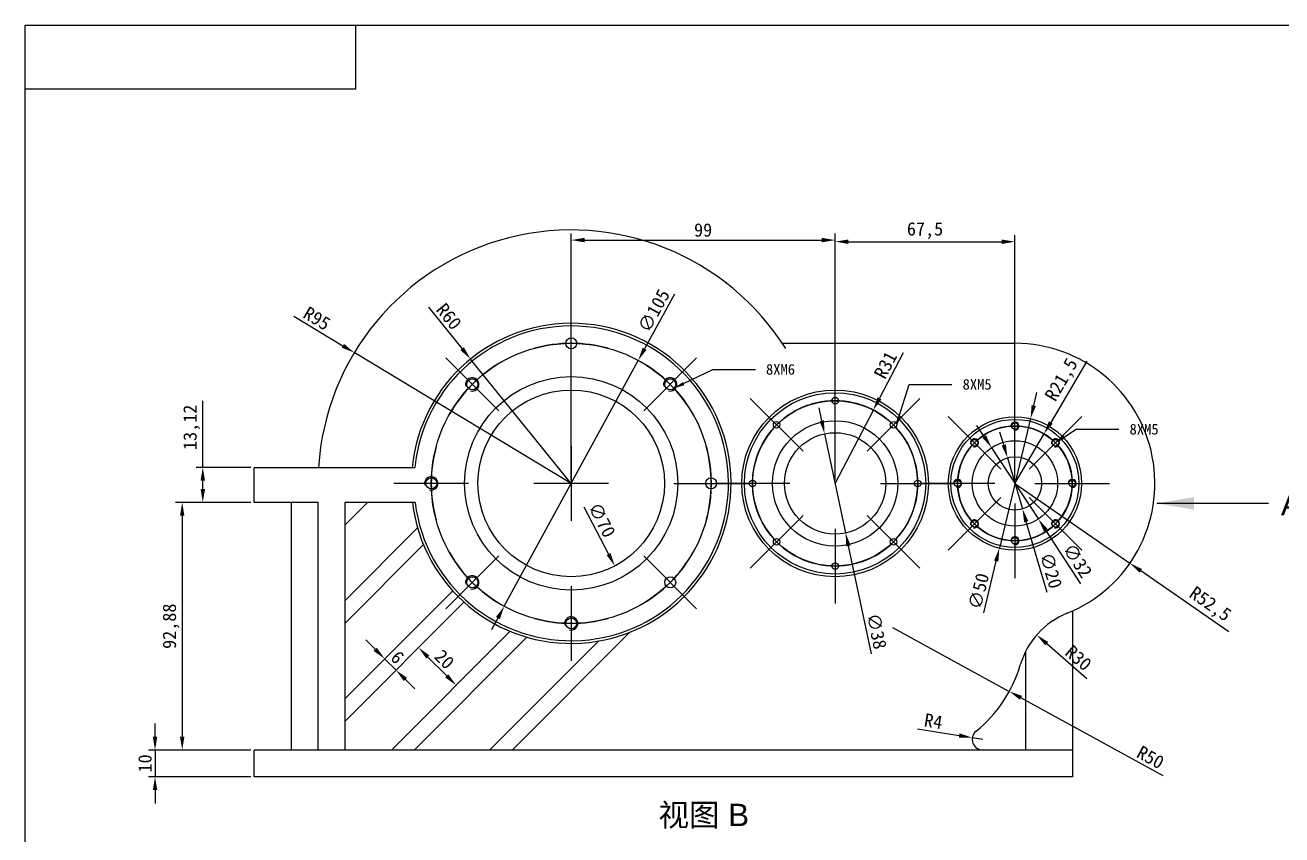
# Model space of a CAD drawing. Header units: millimetres. Extents: x 0 to 584, y 0 to 410.
# Drawn here: x 25 to 260.8, y 258.2 to 410 of the extents above; entities that cross this region are included whole.
import ezdxf
from ezdxf import colors
from ezdxf.entities.mleader import LeaderData, LeaderLine
from ezdxf.enums import TextEntityAlignment as Align
from ezdxf.lldxf.tags import DXFTag
from ezdxf.math import Vec2, Vec3

# ---------------------------------------------------------------- set-up
doc = ezdxf.new("R2010")
doc.units = ezdxf.units.MM
for name, color, linetype in [('Default', 7, 'Continuous'), ('图框', 7, 'Continuous'), ('齿轮箱', 7, 'Continuous')]:
    doc.layers.add(name, color=color, linetype=linetype)
doc.styles.add('SEACAD_Arial', font='arial.ttf')
tags = doc.linetypes.add('CENTER2', pattern=[28.575, 19.05, -3.175, 3.175, -3.175]).pattern_tags.tags
tags[10:11] = [DXFTag(74, 4), DXFTag(75, 0), DXFTag(340, '0'), DXFTag(46, 0.0), DXFTag(50, 0.0), DXFTag(44, 0.0), DXFTag(45, 0.0)]
tags[8:9] = [DXFTag(74, 4), DXFTag(75, 0), DXFTag(340, '0'), DXFTag(46, 0.0), DXFTag(50, 0.0), DXFTag(44, 0.0), DXFTag(45, 0.0)]
tags[6:7] = [DXFTag(74, 4), DXFTag(75, 0), DXFTag(340, '0'), DXFTag(46, 0.0), DXFTag(50, 0.0), DXFTag(44, 0.0), DXFTag(45, 0.0)]
tags[4:5] = [DXFTag(74, 4), DXFTag(75, 0), DXFTag(340, '0'), DXFTag(46, 0.0), DXFTag(50, 0.0), DXFTag(44, 0.0), DXFTag(45, 0.0)]
doc.dimstyles.new('ISO-25', dxfattribs={"dimtxt": 2.5, "dimasz": 2.5, "dimexe": 1.25, "dimexo": 0.625, "dimtad": 1, "dimlfac": 2, "dimtxsty": 'Standard', "dimcen": 2.5, "dimadec": 0, "dimazin": 0, "dimtfac": 1, "dimtmove": 0, "dimatfit": 3, "dimfxl": 1, "dimarcsym": 0})

# ---------------------------------------------------------------- blocks, each defined once
blk = doc.blocks.new('SE1')
at = {"color": 7, "linetype": 'Continuous', "style": 'SEACAD_Arial'}
blk.add_text('A', height=4.2, dxfattribs=at).set_placement((260.59, 322.32), align=Align.TOP_LEFT)
blk = doc.blocks.new('SEANNOT_GROUP')
at = {"linetype": 'Continuous'}
blk.add_hatch(color=7, dxfattribs=at).paths.add_polyline_path([(244.29, 321.53), (237.29, 320.36), (244.29, 319.19)])
at = {"color": 7, "linetype": 'Continuous'}
blk.add_lwpolyline([(258.29, 320.36), (237.29, 320.36)], dxfattribs=at)
blk = doc.blocks.new('SE')
at = {"layer": 'Default'}
for name in ['SEANNOT_GROUP', 'SE1']:
    blk.add_blockref(name, (0, 0), dxfattribs=at)
blk = doc.blocks.new('SEANNOT_GROUP2')
at = {"layer": 'Default', "color": 7, "linetype": 'CENTER2'}
for p, q in [((127.45, 331.11), (127.45, 317.11)), ((134.45, 324.11), (120.45, 324.11))]:
    blk.add_line(p, q, dxfattribs=at)
blk = doc.blocks.new('SE4')
at = {"layer": 'Default', "color": 7, "linetype": 'CENTER2'}
blk.add_circle((127.45, 324.11), 26.25, dxfattribs=at)
blk = doc.blocks.new('SEANNOT_GROUP3')
at = {"layer": 'Default', "color": 7, "linetype": 'CENTER2'}
blk.add_line((127.45, 343.36), (127.45, 357.36), dxfattribs=at)
blk.add_arc((127.45, 324.11), 26.25, 74.7211, 105.2789, dxfattribs=at)
blk = doc.blocks.new('SEANNOT_GROUP4')
at = {"layer": 'Default', "color": 7, "linetype": 'CENTER2'}
blk.add_line((141.07, 337.72), (150.97, 347.62), dxfattribs=at)
blk.add_arc((127.45, 324.11), 26.25, 29.7211, 60.2789, dxfattribs=at)
blk = doc.blocks.new('SEANNOT_GROUP5')
at = {"layer": 'Default', "color": 7, "linetype": 'CENTER2'}
blk.add_line((146.7, 324.11), (160.7, 324.11), dxfattribs=at)
blk.add_arc((127.45, 324.11), 26.25, 344.7211, 15.2789, dxfattribs=at)
blk = doc.blocks.new('SEANNOT_GROUP6')
at = {"layer": 'Default', "color": 7, "linetype": 'CENTER2'}
blk.add_line((113.84, 337.72), (103.94, 347.62), dxfattribs=at)
blk.add_arc((127.45, 324.11), 26.25, 119.7211, 150.2789, dxfattribs=at)
blk = doc.blocks.new('SEANNOT_GROUP7')
at = {"layer": 'Default', "color": 7, "linetype": 'CENTER2'}
blk.add_line((141.07, 310.5), (150.97, 300.6), dxfattribs=at)
blk.add_arc((127.45, 324.11), 26.25, 299.7211, 330.2789, dxfattribs=at)
blk = doc.blocks.new('SEANNOT_GROUP8')
at = {"layer": 'Default', "color": 7, "linetype": 'CENTER2'}
blk.add_line((127.45, 304.86), (127.45, 290.86), dxfattribs=at)
blk.add_arc((127.45, 324.11), 26.25, 254.7211, 285.2789, dxfattribs=at)
blk = doc.blocks.new('SEANNOT_GROUP9')
at = {"layer": 'Default', "color": 7, "linetype": 'CENTER2'}
blk.add_line((113.84, 310.5), (103.94, 300.6), dxfattribs=at)
blk.add_arc((127.45, 324.11), 26.25, 209.7211, 240.2789, dxfattribs=at)
blk = doc.blocks.new('SEANNOT_GROUP10')
at = {"layer": 'Default', "color": 7, "linetype": 'CENTER2'}
blk.add_line((108.2, 324.11), (94.2, 324.11), dxfattribs=at)
blk.add_arc((127.45, 324.11), 26.25, 164.7211, 195.2789, dxfattribs=at)
blk = doc.blocks.new('SE5')
at = {"layer": 'Default', "color": 7, "linetype": 'CENTER2'}
blk.add_circle((176.95, 324.11), 15.5, dxfattribs=at)
blk = doc.blocks.new('SEANNOT_GROUP11')
at = {"layer": 'Default', "color": 7, "linetype": 'CENTER2'}
blk.add_line((176.95, 332.61), (176.95, 346.61), dxfattribs=at)
blk.add_arc((176.95, 324.11), 15.5, 64.1245, 115.8755, dxfattribs=at)
blk = doc.blocks.new('SEANNOT_GROUP12')
at = {"layer": 'Default', "color": 7, "linetype": 'CENTER2'}
blk.add_line((168.45, 324.11), (154.45, 324.11), dxfattribs=at)
blk.add_arc((176.95, 324.11), 15.5, 154.1245, 205.8755, dxfattribs=at)
blk = doc.blocks.new('SEANNOT_GROUP13')
at = {"layer": 'Default', "color": 7, "linetype": 'CENTER2'}
blk.add_line((182.97, 318.1), (192.86, 308.2), dxfattribs=at)
blk.add_arc((176.95, 324.11), 15.5, 289.1245, 340.8755, dxfattribs=at)
blk = doc.blocks.new('SEANNOT_GROUP14')
at = {"layer": 'Default', "color": 7, "linetype": 'CENTER2'}
blk.add_line((185.45, 324.11), (199.45, 324.11), dxfattribs=at)
blk.add_arc((176.95, 324.11), 15.5, 334.1245, 25.8755, dxfattribs=at)
blk = doc.blocks.new('SEANNOT_GROUP15')
at = {"layer": 'Default', "color": 7, "linetype": 'CENTER2'}
blk.add_line((182.97, 330.12), (192.86, 340.02), dxfattribs=at)
blk.add_arc((176.95, 324.11), 15.5, 19.1245, 70.8755, dxfattribs=at)
blk = doc.blocks.new('SEANNOT_GROUP16')
at = {"layer": 'Default', "color": 7, "linetype": 'CENTER2'}
blk.add_line((170.94, 330.12), (161.04, 340.02), dxfattribs=at)
blk.add_arc((176.95, 324.11), 15.5, 109.1245, 160.8755, dxfattribs=at)
blk = doc.blocks.new('SEANNOT_GROUP17')
at = {"layer": 'Default', "color": 7, "linetype": 'CENTER2'}
blk.add_line((170.94, 318.1), (161.04, 308.2), dxfattribs=at)
blk.add_arc((176.95, 324.11), 15.5, 199.1245, 250.8755, dxfattribs=at)
blk = doc.blocks.new('SEANNOT_GROUP18')
at = {"layer": 'Default', "color": 7, "linetype": 'CENTER2'}
blk.add_line((176.95, 315.61), (176.95, 301.61), dxfattribs=at)
blk.add_arc((176.95, 324.11), 15.5, 244.1245, 295.8755, dxfattribs=at)
blk = doc.blocks.new('SE6')
at = {"layer": 'Default', "color": 7, "linetype": 'CENTER2'}
blk.add_circle((210.7, 324.11), 10.75, dxfattribs=at)
blk = doc.blocks.new('SEANNOT_GROUP19')
at = {"layer": 'Default', "color": 7, "linetype": 'CENTER2'}
blk.add_line((210.7, 327.86), (210.7, 341.86), dxfattribs=at)
blk.add_arc((210.7, 324.11), 10.75, 52.6911, 127.3089, dxfattribs=at)
blk = doc.blocks.new('SEANNOT_GROUP20')
at = {"layer": 'Default', "color": 7, "linetype": 'CENTER2'}
blk.add_line((214.45, 324.11), (228.45, 324.11), dxfattribs=at)
blk.add_arc((210.7, 324.11), 10.75, 322.6911, 37.3089, dxfattribs=at)
blk = doc.blocks.new('SEANNOT_GROUP21')
at = {"layer": 'Default', "color": 7, "linetype": 'CENTER2'}
blk.add_line((213.36, 321.46), (223.26, 311.56), dxfattribs=at)
blk.add_arc((210.7, 324.11), 10.75, 277.6911, 352.3089, dxfattribs=at)
blk = doc.blocks.new('SEANNOT_GROUP22')
at = {"layer": 'Default', "color": 7, "linetype": 'CENTER2'}
blk.add_line((210.7, 320.36), (210.7, 306.36), dxfattribs=at)
blk.add_arc((210.7, 324.11), 10.75, 232.6911, 307.3089, dxfattribs=at)
blk = doc.blocks.new('SEANNOT_GROUP23')
at = {"layer": 'Default', "color": 7, "linetype": 'CENTER2'}
blk.add_line((208.05, 326.76), (198.15, 336.66), dxfattribs=at)
blk.add_arc((210.7, 324.11), 10.75, 97.6911, 172.3089, dxfattribs=at)
blk = doc.blocks.new('SEANNOT_GROUP24')
at = {"layer": 'Default', "color": 7, "linetype": 'CENTER2'}
blk.add_line((213.36, 326.76), (223.26, 336.66), dxfattribs=at)
blk.add_arc((210.7, 324.11), 10.75, 7.6911, 82.3089, dxfattribs=at)
blk = doc.blocks.new('SEANNOT_GROUP25')
at = {"layer": 'Default', "color": 7, "linetype": 'CENTER2'}
blk.add_line((208.05, 321.46), (198.15, 311.56), dxfattribs=at)
blk.add_arc((210.7, 324.11), 10.75, 187.6911, 262.3089, dxfattribs=at)
blk = doc.blocks.new('SEANNOT_GROUP26')
at = {"layer": 'Default', "color": 7, "linetype": 'CENTER2'}
blk.add_line((206.95, 324.11), (192.95, 324.11), dxfattribs=at)
blk.add_arc((210.7, 324.11), 10.75, 142.6911, 217.3089, dxfattribs=at)
blk = doc.blocks.new('SE8')
at = {"layer": '齿轮箱', "color": 7, "linetype": 'Continuous'}
for p, q in [((167.04, 350.36), (210.7, 350.36)), ((67.95, 320.55), (67.95, 327.11)), ((67.95, 327.11), (98.11, 327.11)), ((79.95, 320.55), (67.95, 320.55)), ((74.95, 274.11), (74.95, 320.55)), ((79.95, 274.11), (79.95, 320.55)), ((98.17, 320.55), (84.95, 320.55)), ((84.95, 320.55), (84.95, 274.11)), ((85, 320.55), (84.95, 320.5)), ((89.25, 320.55), (84.95, 316.26)), ((84.95, 302.12), (98.63, 315.79)), ((99.73, 312.65), (84.95, 297.87)), ((84.95, 283.73), (105.21, 303.98)), ((107.33, 301.86), (84.95, 279.49)), ((221.52, 300.19), (221.52, 274.11)), ((221.52, 300.19), (221.52, 300.19)), ((93.72, 274.11), (115.99, 296.39)), ((119.14, 295.29), (97.96, 274.11)), ((138.42, 296.19), (116.35, 274.11)), ((112.1, 274.11), (132.54, 294.54)), ((212.7, 292.61), (212.7, 274.11)), ((221.52, 274.11), (67.95, 274.11)), ((67.95, 269.11), (67.95, 274.11)), ((221.52, 274.11), (221.52, 269.11)), ((221.52, 269.11), (67.95, 269.11))]:
    blk.add_line(p, q, dxfattribs=at)
for centre, radius in [((127.45, 350.36), 1.03), ((127.45, 324.11), 20), ((108.89, 342.67), 1.03), ((146.02, 342.67), 1.03), ((127.45, 324.11), 17.5), ((176.95, 324.11), 17.5), ((176.95, 324.11), 17), ((176.95, 339.61), 0.615), ((176.95, 324.11), 11.75), ((165.99, 335.07), 0.615), ((187.91, 335.07), 0.615), ((210.7, 324.11), 12.5), ((210.7, 324.11), 12), ((210.7, 334.86), 0.615), ((176.95, 324.11), 9.5), ((203.1, 331.71), 0.615), ((210.7, 324.11), 8), ((218.31, 331.71), 0.615), ((210.7, 324.11), 5), ((101.2, 324.11), 1.03), ((153.7, 324.11), 1.03), ((161.45, 324.11), 0.615), ((192.45, 324.11), 0.615), ((199.95, 324.11), 0.615), ((221.45, 324.11), 0.615), ((203.1, 316.51), 0.615), ((218.31, 316.51), 0.615), ((165.99, 313.15), 0.615), ((187.91, 313.15), 0.615), ((210.7, 313.36), 0.615), ((176.95, 308.61), 0.615), ((108.89, 305.55), 1.03), ((146.02, 305.55), 1.03), ((127.45, 297.86), 1.03)]:
    blk.add_circle(centre, radius, dxfattribs=at)
for centre, radius, start, end in [((127.45, 324.11), 47.5, 32.1122, 176.3789), ((127.45, 324.11), 30, 186.8166, 174.2608), ((127.45, 324.11), 29.5, 186.9327, 174.1632), ((210.7, 324.11), 26.25, 291.8971, 90), ((108.89, 342.67), 1.25, 255, 195), ((146.02, 342.67), 1.25, 255, 195), ((210.7, 334.86), 0.75, 255, 195), ((203.1, 331.71), 0.75, 255, 195), ((218.31, 331.71), 0.75, 255, 195), ((101.2, 324.11), 1.25, 255, 195), ((199.95, 324.11), 0.75, 255, 195), ((221.45, 324.11), 0.75, 255, 195), ((203.1, 316.51), 0.75, 255, 195), ((218.31, 316.51), 0.75, 255, 195), ((210.7, 313.36), 0.75, 255, 195), ((108.89, 305.55), 1.25, 255, 195), ((226.09, 285.84), 15, 111.8971, 163.6289), ((127.45, 297.86), 1.25, 255, 195), ((187.71, 297.11), 25, 308.9397, 343.6289), ((204.68, 276.11), 2, 128.9397, 270)]:
    blk.add_arc(centre, radius, start, end, dxfattribs=at)
blk = doc.blocks.new('*D49')
at = {"color": 0, "lineweight": -2, "transparency": 16777216}
for p, q in [((127.45, 324.73), (127.45, 370.96)), ((176.95, 324.73), (176.95, 370.96)), ((129.95, 369.71), (174.45, 369.71))]:
    blk.add_line(p, q, dxfattribs=at)
at = {"color": 0, "transparency": 16777216}
for points in [[(129.95, 370.13), (129.95, 369.29), (127.45, 369.71)], [(174.45, 370.13), (174.45, 369.29), (176.95, 369.71)]]:
    blk.add_solid(points, dxfattribs=at)
at = {"layer": 'Defpoints', "color": 0, "transparency": 16777216}
for p in [(176.95, 369.71), (127.45, 324.11), (176.95, 324.11)]:
    blk.add_point(p, dxfattribs=at)
at = {"color": 0, "transparency": 16777216, "insert": (152.2, 371.59), "char_height": 2.5, "attachment_point": 5}
blk.add_mtext('99', dxfattribs=at)
blk = doc.blocks.new('*D50')
at = {"color": 0, "lineweight": -2, "transparency": 16777216}
for p, q in [((176.95, 324.73), (176.95, 370.66)), ((210.7, 324.73), (210.7, 370.66)), ((179.45, 369.41), (208.2, 369.41))]:
    blk.add_line(p, q, dxfattribs=at)
at = {"color": 0, "transparency": 16777216}
for points in [[(179.45, 369.82), (179.45, 368.99), (176.95, 369.41)], [(208.2, 369.82), (208.2, 368.99), (210.7, 369.41)]]:
    blk.add_solid(points, dxfattribs=at)
at = {"layer": 'Defpoints', "color": 0, "transparency": 16777216}
for p in [(210.7, 369.41), (176.95, 324.11), (210.7, 324.11)]:
    blk.add_point(p, dxfattribs=at)
at = {"color": 0, "transparency": 16777216, "insert": (193.83, 371.49), "char_height": 2.5, "attachment_point": 5}
blk.add_mtext('67,5', dxfattribs=at)
blk = doc.blocks.new('*D51')
at = {"color": 0, "lineweight": -2, "transparency": 16777216}
for p, q in [((100.69, 357.12), (106.98, 349.35)), ((127.45, 324.11), (108.56, 347.41))]:
    blk.add_line(p, q, dxfattribs=at)
at = {"color": 0, "transparency": 16777216}
blk.add_solid([(107.31, 349.62), (106.66, 349.09), (108.56, 347.41)], dxfattribs=at)
at = {"layer": 'Defpoints', "color": 0, "transparency": 16777216}
for p in [(108.56, 347.41), (127.45, 324.11)]:
    blk.add_point(p, dxfattribs=at)
at = {"color": 0, "transparency": 16777216, "insert": (104.5, 355.39), "char_height": 2.5, "attachment_point": 5, "rotation": 309.039}
blk.add_mtext('R60', dxfattribs=at)
blk = doc.blocks.new('*D52')
at = {"color": 0, "lineweight": -2, "transparency": 16777216}
for p, q in [((75.39, 355.45), (84.62, 349.9)), ((127.45, 324.11), (86.76, 348.61))]:
    blk.add_line(p, q, dxfattribs=at)
at = {"color": 0, "transparency": 16777216}
blk.add_solid([(84.83, 350.25), (84.4, 349.54), (86.76, 348.61)], dxfattribs=at)
at = {"layer": 'Defpoints', "color": 0, "transparency": 16777216}
for p in [(86.76, 348.61), (127.45, 324.11)]:
    blk.add_point(p, dxfattribs=at)
at = {"color": 0, "transparency": 16777216, "insert": (79.74, 355.02), "char_height": 2.5, "attachment_point": 5, "rotation": 328.953}
blk.add_mtext('R95', dxfattribs=at)
blk = doc.blocks.new('*D53')
at = {"color": 0, "lineweight": -2, "transparency": 16777216}
for p, q in [((146.8, 359.6), (141.22, 349.35)), ((114.89, 301.06), (140.02, 347.16)), ((113.69, 298.87), (112.5, 296.67))]:
    blk.add_line(p, q, dxfattribs=at)
at = {"color": 0, "transparency": 16777216}
for points in [[(140.85, 349.55), (141.58, 349.15), (140.02, 347.16)], [(113.33, 299.07), (114.06, 298.67), (114.89, 301.06)]]:
    blk.add_solid(points, dxfattribs=at)
at = {"layer": 'Defpoints', "color": 0, "transparency": 16777216}
for p in [(140.02, 347.16), (114.89, 301.06)]:
    blk.add_point(p, dxfattribs=at)
at = {"color": 0, "transparency": 16777216, "insert": (142.96, 356.47), "char_height": 2.5, "attachment_point": 5, "rotation": 61.4047}
blk.add_mtext('∅105', dxfattribs=at)
blk = doc.blocks.new('*D54')
at = {"color": 0, "lineweight": -2, "transparency": 16777216}
for p, q in [((189.72, 348.56), (185.28, 340.07)), ((176.95, 324.11), (184.13, 337.85))]:
    blk.add_line(p, q, dxfattribs=at)
blk.add_arc((176.95, 324.11), 15.5, 57.8165, 64.1245, dxfattribs=at)
at = {"color": 0, "transparency": 16777216}
blk.add_solid([(184.91, 340.26), (185.65, 339.87), (184.13, 337.85)], dxfattribs=at)
at = {"layer": 'Defpoints', "color": 0, "transparency": 16777216}
for p in [(184.13, 337.85), (176.95, 324.11)]:
    blk.add_point(p, dxfattribs=at)
at = {"color": 0, "transparency": 16777216, "insert": (186.42, 346.29), "char_height": 2.5, "attachment_point": 5, "rotation": 62.4371}
blk.add_mtext('R31', dxfattribs=at)
blk = doc.blocks.new('*D56')
at = {"color": 0, "lineweight": -2, "transparency": 16777216}
for p, q in [((90.69, 293), (88.92, 294.77)), ((92.45, 291.23), (94.58, 289.11)), ((92.9, 291.67), (93.34, 292.11)), ((95.02, 289.55), (95.46, 289.99)), ((96.34, 287.34), (98.11, 285.57))]:
    blk.add_line(p, q, dxfattribs=at)
at = {"color": 0, "transparency": 16777216}
for points in [[(90.98, 293.29), (90.39, 292.7), (92.45, 291.23)], [(96.64, 287.64), (96.05, 287.05), (94.58, 289.11)]]:
    blk.add_solid(points, dxfattribs=at)
at = {"layer": 'Defpoints', "color": 0, "transparency": 16777216}
for p in [(92.45, 291.23), (94.58, 289.11), (94.58, 289.11)]:
    blk.add_point(p, dxfattribs=at)
at = {"color": 0, "transparency": 16777216, "insert": (94.84, 291.5), "char_height": 2.5, "attachment_point": 5, "rotation": 315}
blk.add_mtext('6', dxfattribs=at)
blk = doc.blocks.new('*D57')
at = {"color": 0, "lineweight": -2, "transparency": 16777216}
for p, q in [((99.24, 293.77), (99.68, 294.21)), ((100.56, 291.56), (104.1, 288.03)), ((106.31, 286.7), (106.75, 287.14))]:
    blk.add_line(p, q, dxfattribs=at)
at = {"color": 0, "transparency": 16777216}
for points in [[(100.86, 291.86), (100.27, 291.27), (98.8, 293.33)], [(104.39, 288.32), (103.8, 287.73), (105.87, 286.26)]]:
    blk.add_solid(points, dxfattribs=at)
at = {"layer": 'Defpoints', "color": 0, "transparency": 16777216}
for p in [(98.8, 293.33), (105.87, 286.26), (105.87, 286.26)]:
    blk.add_point(p, dxfattribs=at)
at = {"color": 0, "transparency": 16777216, "insert": (103.66, 291.12), "char_height": 2.5, "attachment_point": 5, "rotation": 315}
blk.add_mtext('20', dxfattribs=at)
blk = doc.blocks.new('*D58')
at = {"color": 0, "lineweight": -2, "transparency": 16777216}
for p, q in [((49.37, 276.61), (49.37, 279.11)), ((67.33, 274.11), (48.12, 274.11)), ((49.37, 274.11), (49.37, 269.11)), ((67.33, 269.11), (48.12, 269.11)), ((49.37, 266.61), (49.37, 264.11))]:
    blk.add_line(p, q, dxfattribs=at)
at = {"color": 0, "transparency": 16777216}
for points in [[(48.95, 276.61), (49.79, 276.61), (49.37, 274.11)], [(48.95, 266.61), (49.79, 266.61), (49.37, 269.11)]]:
    blk.add_solid(points, dxfattribs=at)
at = {"layer": 'Defpoints', "color": 0, "transparency": 16777216}
for p in [(67.95, 274.11), (49.37, 269.11), (67.95, 269.11)]:
    blk.add_point(p, dxfattribs=at)
at = {"color": 0, "transparency": 16777216, "insert": (47.5, 271.61), "char_height": 2.5, "attachment_point": 5, "rotation": 90}
blk.add_mtext('10', dxfattribs=at)
blk = doc.blocks.new('*D59')
at = {"color": 0, "lineweight": -2, "transparency": 16777216}
for p, q in [((67.33, 320.55), (53.22, 320.55)), ((54.47, 318.05), (54.47, 276.61)), ((67.33, 274.11), (53.22, 274.11))]:
    blk.add_line(p, q, dxfattribs=at)
at = {"color": 0, "transparency": 16777216}
for points in [[(54.05, 318.05), (54.88, 318.05), (54.47, 320.55)], [(54.05, 276.61), (54.88, 276.61), (54.47, 274.11)]]:
    blk.add_solid(points, dxfattribs=at)
at = {"layer": 'Defpoints', "color": 0, "transparency": 16777216}
for p in [(67.95, 320.55), (54.47, 274.11), (67.95, 274.11)]:
    blk.add_point(p, dxfattribs=at)
at = {"color": 0, "transparency": 16777216, "insert": (52.38, 297.33), "char_height": 2.5, "attachment_point": 5, "rotation": 90}
blk.add_mtext('92,88', dxfattribs=at)
blk = doc.blocks.new('*D60')
at = {"color": 0, "lineweight": -2, "transparency": 16777216}
for p, q in [((58.33, 327.11), (58.33, 339.61)), ((67.33, 327.11), (57.08, 327.11)), ((58.33, 323.05), (58.33, 324.61)), ((67.33, 320.55), (57.08, 320.55))]:
    blk.add_line(p, q, dxfattribs=at)
at = {"color": 0, "transparency": 16777216}
for points in [[(57.91, 324.61), (58.75, 324.61), (58.33, 327.11)], [(57.91, 323.05), (58.75, 323.05), (58.33, 320.55)]]:
    blk.add_solid(points, dxfattribs=at)
at = {"layer": 'Defpoints', "color": 0, "transparency": 16777216}
for p in [(58.33, 327.11), (67.95, 327.11), (67.95, 320.55)]:
    blk.add_point(p, dxfattribs=at)
at = {"color": 0, "transparency": 16777216, "insert": (56.25, 334.61), "char_height": 2.5, "attachment_point": 5, "rotation": 90}
blk.add_mtext('13,12', dxfattribs=at)
blk = doc.blocks.new('*D87')
at = {"color": 0, "lineweight": -2, "transparency": 16777216}
blk.add_line((129.79, 319.69), (134.46, 310.85), dxfattribs=at)
at = {"color": 0, "transparency": 16777216}
blk.add_solid([(134.83, 311.04), (134.09, 310.65), (135.63, 308.63)], dxfattribs=at)
at = {"layer": 'Defpoints', "color": 0, "transparency": 16777216}
for p in [(119.28, 339.59), (135.63, 308.63)]:
    blk.add_point(p, dxfattribs=at)
at = {"color": 0, "transparency": 16777216, "insert": (133.2, 317.25), "char_height": 2.5, "attachment_point": 5, "rotation": 297.8339}
blk.add_mtext('∅70', dxfattribs=at)
blk = doc.blocks.new('*D88')
at = {"color": 0, "lineweight": -2, "transparency": 16777216}
for p, q in [((174.46, 335.85), (173.94, 338.29)), ((174.98, 333.4), (178.93, 314.82)), ((183.76, 292.14), (179.45, 312.37))]:
    blk.add_line(p, q, dxfattribs=at)
at = {"color": 0, "transparency": 16777216}
for points in [[(174.86, 335.93), (174.05, 335.76), (174.98, 333.4)], [(179.86, 312.46), (179.05, 312.29), (178.93, 314.82)]]:
    blk.add_solid(points, dxfattribs=at)
at = {"layer": 'Defpoints', "color": 0, "transparency": 16777216}
for p in [(174.98, 333.4), (178.93, 314.82)]:
    blk.add_point(p, dxfattribs=at)
at = {"color": 0, "transparency": 16777216, "insert": (184.77, 296.4), "char_height": 2.5, "attachment_point": 5, "rotation": 282.0181}
blk.add_mtext('∅38', dxfattribs=at)
blk = doc.blocks.new('*D89')
at = {"color": 0, "lineweight": -2, "transparency": 16777216}
for p, q in [((214.22, 338.69), (214.81, 341.12)), ((213.64, 336.26), (207.77, 311.96)), ((204.84, 299.81), (207.19, 309.53))]:
    blk.add_line(p, q, dxfattribs=at)
at = {"color": 0, "transparency": 16777216}
for points in [[(213.82, 338.79), (214.63, 338.59), (213.64, 336.26)], [(206.78, 309.63), (207.59, 309.43), (207.77, 311.96)]]:
    blk.add_solid(points, dxfattribs=at)
at = {"layer": 'Defpoints', "color": 0, "transparency": 16777216}
for p in [(213.64, 336.26), (207.77, 311.96)]:
    blk.add_point(p, dxfattribs=at)
at = {"color": 0, "transparency": 16777216, "insert": (203.9, 303.89), "char_height": 2.5, "attachment_point": 5, "rotation": 76.4332}
blk.add_mtext('∅50', dxfattribs=at)
blk = doc.blocks.new('*D90')
at = {"color": 0, "lineweight": -2, "transparency": 16777216}
for p, q in [((208.59, 331.31), (207.88, 333.7)), ((209.29, 328.91), (212.12, 319.31)), ((216.72, 303.65), (212.82, 316.91))]:
    blk.add_line(p, q, dxfattribs=at)
at = {"color": 0, "transparency": 16777216}
for points in [[(208.99, 331.42), (208.19, 331.19), (209.29, 328.91)], [(213.22, 317.03), (212.42, 316.8), (212.12, 319.31)]]:
    blk.add_solid(points, dxfattribs=at)
at = {"layer": 'Defpoints', "color": 0, "transparency": 16777216}
for p in [(209.29, 328.91), (212.12, 319.31)]:
    blk.add_point(p, dxfattribs=at)
at = {"color": 0, "transparency": 16777216, "insert": (217.46, 307.78), "char_height": 2.5, "attachment_point": 5, "rotation": 286.3838}
blk.add_mtext('∅20', dxfattribs=at)
blk = doc.blocks.new('*D91')
at = {"color": 0, "lineweight": -2, "transparency": 16777216}
for p, q in [((204.94, 332.89), (203.57, 334.98)), ((206.31, 330.8), (215.1, 317.42)), ((223.06, 305.3), (216.47, 315.33))]:
    blk.add_line(p, q, dxfattribs=at)
at = {"color": 0, "transparency": 16777216}
for points in [[(205.29, 333.12), (204.59, 332.66), (206.31, 330.8)], [(216.82, 315.56), (216.12, 315.1), (215.1, 317.42)]]:
    blk.add_solid(points, dxfattribs=at)
at = {"layer": 'Defpoints', "color": 0, "transparency": 16777216}
for p in [(206.31, 330.8), (215.1, 317.42)]:
    blk.add_point(p, dxfattribs=at)
at = {"color": 0, "transparency": 16777216, "insert": (222.45, 309.63), "char_height": 2.5, "attachment_point": 5, "rotation": 303.2862}
blk.add_mtext('∅32', dxfattribs=at)
blk = doc.blocks.new('*D92')
at = {"color": 0, "lineweight": -2, "transparency": 16777216}
for p, q in [((224.17, 347.03), (217.42, 335.53)), ((210.7, 324.11), (216.15, 333.38))]:
    blk.add_line(p, q, dxfattribs=at)
at = {"color": 0, "transparency": 16777216}
blk.add_solid([(217.06, 335.74), (217.78, 335.32), (216.15, 333.38)], dxfattribs=at)
at = {"layer": 'Defpoints', "color": 0, "transparency": 16777216}
for p in [(216.15, 333.38), (210.7, 324.11)]:
    blk.add_point(p, dxfattribs=at)
at = {"color": 0, "transparency": 16777216, "insert": (219.63, 343.41), "char_height": 2.5, "attachment_point": 5, "rotation": 59.5617}
blk.add_mtext('R21,5', dxfattribs=at)
blk = doc.blocks.new('*D93')
at = {"color": 0, "lineweight": -2, "transparency": 16777216}
for p, q in [((187.71, 297.11), (209.64, 285.11)), ((238.52, 269.3), (211.83, 283.91))]:
    blk.add_line(p, q, dxfattribs=at)
at = {"color": 0, "transparency": 16777216}
blk.add_solid([(212.03, 284.27), (211.63, 283.54), (209.64, 285.11)], dxfattribs=at)
at = {"layer": 'Defpoints', "color": 0, "transparency": 16777216}
for p in [(187.71, 297.11), (209.64, 285.11)]:
    blk.add_point(p, dxfattribs=at)
at = {"color": 0, "transparency": 16777216, "insert": (236.13, 272.75), "char_height": 2.5, "attachment_point": 5, "rotation": 331.3073}
blk.add_mtext('R50', dxfattribs=at)
blk = doc.blocks.new('*D94')
at = {"color": 0, "lineweight": -2, "transparency": 16777216}
blk.add_line((224.2, 287.48), (216.67, 294.05), dxfattribs=at)
at = {"color": 0, "transparency": 16777216}
blk.add_solid([(216.94, 294.37), (216.39, 293.74), (214.78, 295.7)], dxfattribs=at)
at = {"layer": 'Defpoints', "color": 0, "transparency": 16777216}
for p in [(214.78, 295.7), (226.09, 285.84)]:
    blk.add_point(p, dxfattribs=at)
at = {"color": 0, "transparency": 16777216, "insert": (222.61, 291.36), "char_height": 2.5, "attachment_point": 5, "rotation": 318.9043}
blk.add_mtext('R30', dxfattribs=at)
blk = doc.blocks.new('*D95')
at = {"color": 0, "lineweight": -2, "transparency": 16777216}
for p, q in [((210.7, 324.11), (232.26, 309.13)), ((250.81, 296.25), (234.32, 307.71))]:
    blk.add_line(p, q, dxfattribs=at)
at = {"color": 0, "transparency": 16777216}
blk.add_solid([(234.55, 308.05), (234.08, 307.36), (232.26, 309.13)], dxfattribs=at)
at = {"layer": 'Defpoints', "color": 0, "transparency": 16777216}
for p in [(210.7, 324.11), (232.26, 309.13)]:
    blk.add_point(p, dxfattribs=at)
at = {"color": 0, "transparency": 16777216, "insert": (247.21, 301.29), "char_height": 2.5, "attachment_point": 5, "rotation": 325.2113}
blk.add_mtext('R52,5', dxfattribs=at)
blk = doc.blocks.new('*D96')
at = {"color": 0, "lineweight": -2, "transparency": 16777216}
for p, q in [((192.43, 278.12), (200.24, 276.84)), ((204.68, 276.11), (202.71, 276.43))]:
    blk.add_line(p, q, dxfattribs=at)
at = {"color": 0, "transparency": 16777216}
blk.add_solid([(200.31, 277.25), (200.17, 276.43), (202.71, 276.43)], dxfattribs=at)
at = {"layer": 'Defpoints', "color": 0, "transparency": 16777216}
for p in [(202.71, 276.43), (204.68, 276.11)]:
    blk.add_point(p, dxfattribs=at)
at = {"color": 0, "transparency": 16777216, "insert": (195.4, 279.53), "char_height": 2.5, "attachment_point": 5, "rotation": 350.6663}
blk.add_mtext('R4', dxfattribs=at)

msp = doc.modelspace()

# ---------------------------------------------------------------- linework, layer by layer
at = {"layer": '图框', "color": 7, "linetype": 'Continuous'}
for p, q in [((25, 10), (25, 410)), ((25, 410), (584, 410)), ((87, 410), (87, 398)), ((87, 398), (25, 398))]:
    msp.add_line(p, q, dxfattribs=at)

# ---------------------------------------------------------------- block references
at = {"layer": 'Default'}
for name in ['SE8', 'SEANNOT_GROUP3', 'SE4', 'SEANNOT_GROUP6', 'SEANNOT_GROUP4', 'SEANNOT_GROUP11', 'SEANNOT_GROUP16', 'SE5', 'SEANNOT_GROUP15', 'SEANNOT_GROUP19', 'SEANNOT_GROUP23', 'SE6', 'SEANNOT_GROUP24', 'SEANNOT_GROUP10', 'SEANNOT_GROUP2', 'SEANNOT_GROUP5', 'SEANNOT_GROUP12', 'SEANNOT_GROUP14', 'SEANNOT_GROUP26', 'SEANNOT_GROUP20', 'SEANNOT_GROUP25', 'SEANNOT_GROUP21', 'SE', 'SEANNOT_GROUP17', 'SEANNOT_GROUP13', 'SEANNOT_GROUP22', 'SEANNOT_GROUP18', 'SEANNOT_GROUP9', 'SEANNOT_GROUP7', 'SEANNOT_GROUP8']:
    msp.add_blockref(name, (0, 0), dxfattribs=at)

# ---------------------------------------------------------------- texts
at = {"layer": 'Default', "color": 7, "linetype": 'Continuous', "style": 'SEACAD_Arial'}
msp.add_text('视图 B', height=4.2, dxfattribs=at).set_placement((143.8264, 264.057), align=Align.TOP_LEFT)

# ---------------------------------------------------------------- dimensions: what is measured, and where the dimension line sits
for base, p1, p2, picture, middle in [((176.9547, 369.7116), (127.4547, 324.1098), (176.9547, 324.1098), '*D49', (152.2047, 371.5866)), ((210.7047, 369.4072), (176.9547, 324.1098), (210.7047, 324.1098), '*D50', (193.8297, 371.4906))]:
    dim = msp.add_linear_dim(base=base, p1=p1, p2=p2, dimstyle='ISO-25')
    dim.commit()
    dim.dimension.update_dxf_attribs({"geometry": picture, "text_midpoint": middle})
for p1, p2, picture, middle in [((114.8909, 301.0617), (140.0185, 347.1579), '*D53', (144.6052, 355.5722)), ((119.2838, 339.5851), (135.6256, 308.6344), '*D87', (131.5402, 316.3721)), ((213.637, 336.261), (207.7725, 311.9586), '*D89', (205.7199, 303.4527)), ((174.9766, 333.4015), (178.9328, 314.818), '*D88', (182.9374, 296.0071)), ((206.3141, 330.7973), (215.0953, 317.4223), '*D91', (220.884, 308.6051)), ((209.2944, 328.9067), (212.1151, 319.3128), '*D90', (215.6612, 307.2515))]:
    dim = msp.add_diameter_dim_2p(p1=p1, p2=p2, dimstyle='ISO-25')
    dim.commit()
    dim.dimension.update_dxf_attribs({"geometry": picture, "text_midpoint": middle, "dimtype": 163})
for center, mpoint, picture, middle in [((127.4547, 324.1098), (108.5592, 347.4113), '*D51', (104.5044, 355.3885)), ((176.9547, 324.1098), (184.1269, 337.8506), '*D54', (186.4171, 346.2904)), ((210.7047, 324.1098), (216.1508, 333.3782), '*D92', (219.6317, 343.4146)), ((204.6802, 276.1098), (202.7067, 276.4341), '*D96', (195.4045, 279.5345))]:
    dim = msp.add_radius_dim(center=center, mpoint=mpoint, dimstyle='ISO-25')
    dim.commit()
    dim.dimension.update_dxf_attribs({"geometry": picture, "text_midpoint": middle})
for center, mpoint, picture, middle in [((127.4547, 324.1098), (86.7593, 348.6075), '*D52', (78.7774, 353.4124)), ((210.7047, 324.1098), (232.2628, 309.1328), '*D95', (246.0167, 299.5776)), ((187.7113, 297.1098), (209.6405, 285.1075), '*D93', (235.2289, 271.1024)), ((226.0885, 285.8358), (214.7843, 295.6955), '*D94', (221.3785, 289.944))]:
    dim = msp.add_radius_dim(center=center, mpoint=mpoint, dimstyle='ISO-25')
    dim.commit()
    dim.dimension.update_dxf_attribs({"geometry": picture, "text_midpoint": middle, "dimtype": 164})
for base, p1, p2, angle, picture, middle in [((58.3289, 327.1098), (67.9547, 320.549), (67.9547, 327.1098), 270, '*D60', (56.2456, 334.6098)), ((54.4678, 274.1098), (67.9547, 320.549), (67.9547, 274.1098), 90, '*D59', (52.3845, 297.3294)), ((94.5752, 289.109), (92.4539, 291.2303), (94.5752, 289.109), 135, '*D56', (94.8404, 291.4955)), ((105.8664, 286.258), (98.7953, 293.3291), (105.8664, 286.258), 315, '*D57', (103.6567, 291.1194)), ((49.3713, 269.1098), (67.9547, 274.1098), (67.9547, 269.1098), 270, '*D58', (47.4963, 271.6098))]:
    dim = msp.add_linear_dim(base=base, p1=p1, p2=p2, angle=angle, dimstyle='ISO-25')
    dim.commit()
    dim.dimension.update_dxf_attribs({"geometry": picture, "text_midpoint": middle})

# ---------------------------------------------------------------- leaders
ml = msp.add_multileader_mtext('Standard')
ml.set_content('8XM6', color=256)
ml.set_leader_properties()
ml.build(insert=Vec2(0, 0))
ml.multileader.update_dxf_attribs({"text_right_attachment_type": 6, "arrow_head_size": 2})
ctx = ml.context
ctx.base_point, ctx.char_height, ctx.arrow_head_size, ctx.plane_origin = Vec3(161.9931, 345.4804), 2, 2, Vec3(146.7325, 341.9263)
ctx.right_attachment = 6
notes = []
notes.append((ctx, [(0, (1, 1, 0), (153.9931, 345.4804), (1, 0), 8, [(0, [(146.7325, 341.9263)], 0, [])])]))
ctx.mtext.insert, ctx.mtext.flow_direction = Vec3(163.9931, 346.4804), 5
ml = msp.add_multileader_mtext('Standard')
ml.set_content('8XM5', color=256)
ml.set_leader_properties()
ml.build(insert=Vec2(0, 0))
ml.multileader.update_dxf_attribs({"text_right_attachment_type": 6, "arrow_head_size": 2})
ctx = ml.context
ctx.base_point, ctx.char_height, ctx.arrow_head_size, ctx.plane_origin = Vec3(198.8795, 342.6716), 2, 2, Vec3(188.3409, 334.6267)
ctx.right_attachment = 6
notes.append((ctx, [(0, (1, 1, 0), (190.8795, 342.6716), (1, 0), 8, [(0, [(188.3409, 334.6267)], 0, [])])]))
ctx.mtext.insert, ctx.mtext.flow_direction = Vec3(200.8795, 343.6716), 5
ml = msp.add_multileader_mtext('Standard')
ml.set_content('8XM5', color=256)
ml.set_leader_properties()
ml.build(insert=Vec2(0, 0))
ml.multileader.update_dxf_attribs({"text_right_attachment_type": 6, "arrow_head_size": 2})
ctx = ml.context
ctx.base_point, ctx.char_height, ctx.arrow_head_size, ctx.plane_origin = Vec3(230.203, 334.2648), 2, 2, Vec3(218.3061, 331.7112)
ctx.right_attachment = 6
notes.append((ctx, [(0, (1, 1, 0), (222.203, 334.2648), (1, 0), 8, [(0, [(218.3061, 331.7112)], 0, [])])]))
ctx.mtext.insert, ctx.mtext.flow_direction = Vec3(232.203, 335.2648), 5
for ctx, leaders in notes:
    for number, flags, end, landing, length, lines in leaders:
        leader = LeaderData()
        leader.index, (leader.has_last_leader_line, leader.has_dogleg_vector, leader.attachment_direction) = number, flags
        leader.last_leader_point, leader.dogleg_vector, leader.dogleg_length = Vec3(end), Vec3(landing), length
        for number, points, colour, breaks in lines:
            line = LeaderLine()
            line.index, line.vertices, line.color, line.breaks = number, Vec3.list(points), colors.encode_raw_color(colour), breaks
            leader.lines.append(line)
        ctx.leaders.append(leader)

doc.saveas('drawing.dxf')
